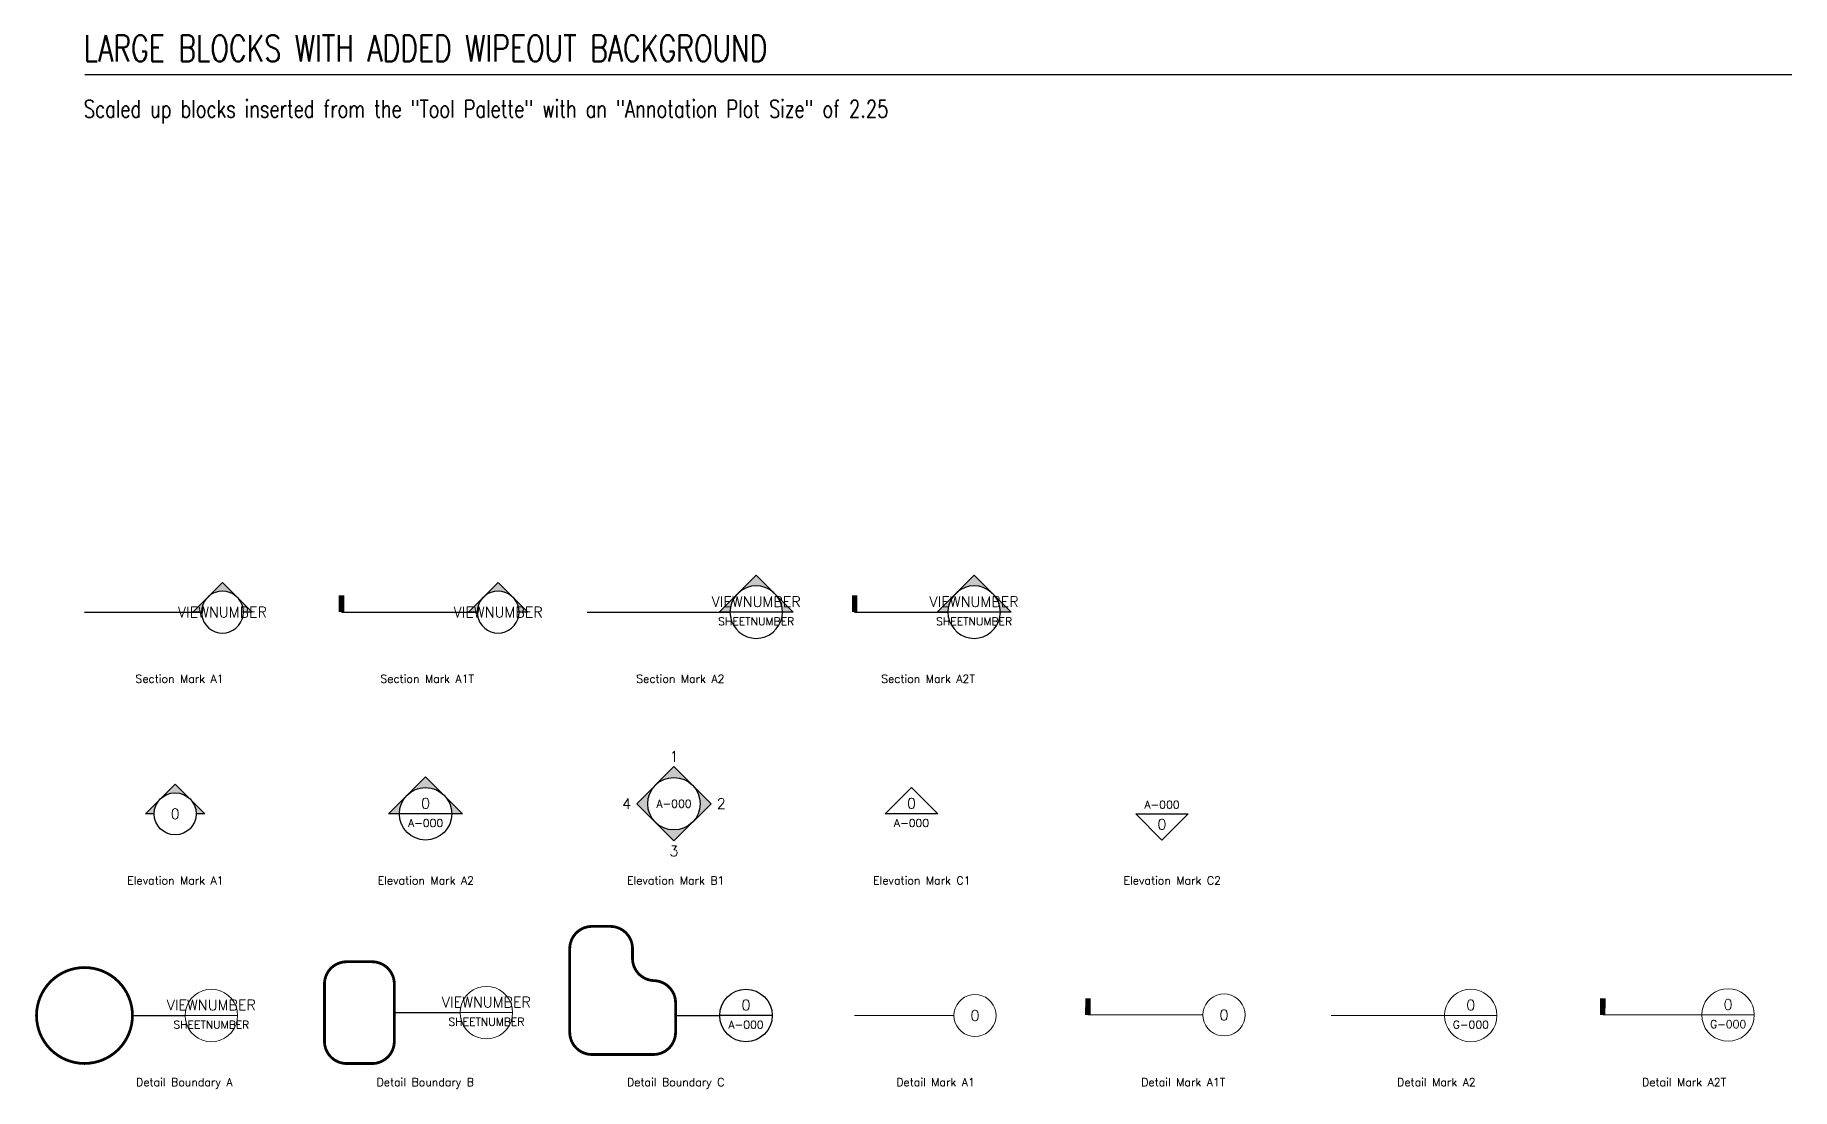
# Model space of a CAD drawing. Header units: millimetres. Extents: x -1452 to 102323, y -2095 to 85627.
# Drawn here: x 51223 to 101404, y -2095 to 28003 of the extents above; entities that cross this region are included whole.
import ezdxf
from ezdxf.enums import TextEntityAlignment as Align

# ---------------------------------------------------------------- set-up
doc = ezdxf.new("R2010")
doc.units = ezdxf.units.MM
doc.header["$LTSCALE"] = 0.5
doc.set_wipeout_variables(frame=1)
doc.linetypes.add('DASHED2', pattern=[9.525, 6.35, -3.175])
doc.layers.add('A060A', color=191, linetype='Continuous', lineweight=25)
doc.layers.add('Aec-Detail-Marks', color=150, linetype='Continuous', lineweight=18)
doc.styles.add('Arch-Dim', font='romans.shx', dxfattribs={"width": 0.75})
doc.styles.add('RomanS', font='romans.shx')
doc.dimstyles.new('Aec-Arch-M-100', dxfattribs={"dimscale": 100, "dimtxt": 2.5, "dimasz": 1.5, "dimexe": 1.5, "dimexo": 1.5, "dimgap": 0.8, "dimtad": 1, "dimdec": 0, "dimzin": 3, "dimdsep": 46, "dimtxsty": 'Arch-Dim', "dimblk": 'ARCHTICK', "dimcen": 2.5, "dimazin": 2, "dimtfac": 0.75, "dimtdec": 0, "dimtix": 1, "dimtmove": 2, "dimatfit": 2, "dimfxl": 1, "dimtolj": 1, "dimtzin": 0, "dimarcsym": 0})

# ---------------------------------------------------------------- blocks, each defined once
blk = doc.blocks.new('Anno_Elevation_A1_large')
at = {"color": 0, "linetype": 'ByBlock', "lineweight": -2}
blk.add_circle((0, 0), 2.67, dxfattribs=at)
at = {"color": 0, "linetype": 'ByBlock', "lineweight": -2, "style": 'RomanS'}
blk.add_attdef('NUMBER', text='', height=1.33, dxfattribs=at).set_placement((0, 0), align=Align.MIDDLE)
blk = doc.blocks.new('Anno_Arrow_A1_large')
at = {"linetype": 'ByBlock', "lineweight": -2}
h = blk.add_hatch(color=0, dxfattribs=at)
h.paths.add_polyline_path([(-1.89, 1.89), (-3.77, 0), (-2.67, 0, -0.198912)])
h.paths.add_polyline_path([(0, 3.77), (-1.89, 1.89, -0.414214), (1.89, 1.89)])
h.paths.add_polyline_path([(2.53, 1.24), (2.39, 1.17, -0.114349), (2.67, 0), (3.77, 0)])
h.paths.add_polyline_path([(1.89, 1.89, -0.082683), (2.39, 1.17), (2.53, 1.24)])
at = {"color": 0, "linetype": 'ByBlock', "lineweight": -2}
blk.add_lwpolyline([(-2.67, 0), (-3.77, 0), (0, 3.77), (3.77, 0), (2.67, 0)], dxfattribs=at)
blk = doc.blocks.new('Anno_Elevation_A2_large')
at = {"color": 0, "linetype": 'ByBlock', "lineweight": -2}
blk.add_line((3.33, 0), (-3.33, 0), dxfattribs=at)
blk.add_circle((0, 0), 3.33)
at = {"color": 0, "linetype": 'ByBlock', "lineweight": -2, "style": 'RomanS'}
blk.add_attdef('NUMBER', text='', height=1.33, dxfattribs=at).set_placement((0, 0.67), align=Align.CENTER)
blk.add_attdef('SHEET', text='', height=1, dxfattribs=at).set_placement((0, -0.67), align=Align.TOP_CENTER)
blk = doc.blocks.new('Anno_Arrow_A2_large')
at = {"linetype": 'ByBlock', "lineweight": -2}
h = blk.add_hatch(color=0, dxfattribs=at)
h.paths.add_polyline_path([(-2.36, 2.36), (-4.71, 0), (-3.33, 0, -0.198912)])
h.paths.add_polyline_path([(0, 4.71), (-2.36, 2.36, -0.414214), (2.36, 2.36)])
h.paths.add_polyline_path([(3.16, 1.55), (2.99, 1.47, -0.114349), (3.33, 0), (4.71, 0)])
h.paths.add_polyline_path([(2.36, 2.36, -0.082683), (2.99, 1.47), (3.16, 1.55)])
at = {"color": 0, "linetype": 'ByBlock', "lineweight": -2}
blk.add_lwpolyline([(-3.33, 0), (-4.71, 0), (0, 4.71), (4.71, 0), (3.33, 0)], dxfattribs=at)
blk = doc.blocks.new('Anno_Elevation_B1_large')
at = {"color": 0, "linetype": 'ByBlock', "lineweight": -2}
blk.add_lwpolyline([(-4.71, 0), (0, 4.71), (4.71, 0), (0, -4.71)], close=True, dxfattribs=at)
blk.add_circle((0, 0), 3.33, dxfattribs=at)
at = {"color": 0, "linetype": 'ByBlock', "lineweight": -2, "style": 'RomanS'}
blk.add_attdef('SHEET', text='', height=1, dxfattribs=at).set_placement((0, 0), align=Align.MIDDLE)
blk = doc.blocks.new('Anno_Arrow_1234_large')
at = {"linetype": 'ByBlock', "lineweight": -2}
blk.add_hatch(color=0, dxfattribs=at).paths.add_polyline_path([(0, 4.71), (-2.36, 2.36, -0.198912), (0, 3.33, -0.198912), (2.36, 2.36)])
at = {"color": 0, "linetype": 'ByBlock', "lineweight": -2, "style": 'RomanS'}
blk.add_attdef('NUMBER', text='', height=1.33, dxfattribs=at).set_placement((0, 6), align=Align.MIDDLE)
blk = doc.blocks.new('Anno_Elevation_C1_large')
at = {"color": 0, "linetype": 'ByBlock', "lineweight": -2}
blk.add_lwpolyline([(0, 0), (-3.33, 0), (0, 3.33), (3.33, 0), (0, 0)], close=True, dxfattribs=at)
at = {"color": 0, "linetype": 'ByBlock', "lineweight": -2, "style": 'RomanS'}
blk.add_attdef('NUMBER', text='', height=1.33, dxfattribs=at).set_placement((0, 0.67), align=Align.CENTER)
blk.add_attdef('SHEET', text='', height=1, dxfattribs=at).set_placement((0, -0.67), align=Align.TOP_CENTER)
blk = doc.blocks.new('Anno_Elevation_C2_large')
at = {"color": 0, "linetype": 'ByBlock', "lineweight": -2}
blk.add_lwpolyline([(0, 0), (-3.33, 0), (0, 3.33), (3.33, 0), (0, 0)], close=True, dxfattribs=at)
at = {"color": 0, "linetype": 'ByBlock', "lineweight": -2, "style": 'RomanS'}
blk.add_attdef('NUMBER', text='', height=1.33, rotation=180, dxfattribs=at).set_placement((0, 0.67), align=Align.TOP_CENTER)
blk.add_attdef('SHEET', text='', height=1, rotation=180, dxfattribs=at).set_placement((0, -0.67), align=Align.CENTER)
blk = doc.blocks.new('*U25')
at = {"layer": 'A060A'}
blk.add_lwpolyline([(0, 0, 1.5875, 1.5875, 0), (0, 4.7625, 0, 0, 0)], format="xyseb", dxfattribs=at)
blk = doc.blocks.new('*U26')
at = {"layer": 'A060A'}
blk.add_lwpolyline([(0, 0, 1.5875, 1.5875, 0), (0, 4.7625, 0, 0, 0)], format="xyseb", dxfattribs=at)
blk = doc.blocks.new('_ArchTick')
at = {"color": 0, "linetype": 'ByBlock', "const_width": 0.15}
blk.add_lwpolyline([(-0.5, -0.5), (0.5, 0.5)], dxfattribs=at)
blk = doc.blocks.new('Anno_Detail_A2_large')
at = {"color": 0, "linetype": 'ByBlock', "lineweight": -2}
blk.add_line((3.33, 0), (-3.33, 0), dxfattribs=at)
blk.add_circle((0, 0), 3.33, dxfattribs=at)
at = {"color": 0, "linetype": 'ByBlock', "lineweight": -2, "style": 'RomanS'}
blk.add_attdef('NUMBER', text='', height=1.33, dxfattribs=at).set_placement((0, 0.67), align=Align.CENTER)
blk.add_attdef('SHEET', text='', height=1, dxfattribs=at).set_placement((0, -0.67), align=Align.TOP_CENTER)
blk = doc.blocks.new('*U27')
at = {"layer": 'Aec-Detail-Marks'}
blk.add_lwpolyline([(0, 0, 1.59, 1.59, 0), (0.02, 4.76, 0, 0, 0)], format="xyseb", dxfattribs=at)
blk = doc.blocks.new('*U28')
at = {"layer": 'Aec-Detail-Marks'}
blk.add_lwpolyline([(0, 0, 1.59, 1.59, 0), (0.03, 4.76, 0, 0, 0)], format="xyseb", dxfattribs=at)
blk = doc.blocks.new('Anno_Detail_A1_large_wo')
at = {"color": 0, "linetype": 'ByBlock', "lineweight": -2}
blk.add_wipeout([(2.67, 0), (2.63, 0.46), (2.51, 0.91), (2.31, 1.33), (2.04, 1.71), (1.71, 2.04), (1.33, 2.31), (0.91, 2.51), (0.46, 2.63), (0, 2.67), (-0.46, 2.63), (-0.91, 2.51), (-1.33, 2.31), (-1.71, 2.04), (-2.04, 1.71), (-2.31, 1.33), (-2.51, 0.91), (-2.63, 0.46), (-2.67, 0), (-2.63, -0.46), (-2.51, -0.91), (-2.31, -1.33), (-2.04, -1.71), (-1.71, -2.04), (-1.33, -2.31), (-0.91, -2.51), (-0.46, -2.63), (0, -2.67), (0.46, -2.63), (0.91, -2.51), (1.33, -2.31), (1.71, -2.04), (2.04, -1.71), (2.31, -1.33), (2.51, -0.91), (2.63, -0.46)], dxfattribs=at)
blk.add_lwpolyline([(2.67, 0), (2.63, 0.46), (2.51, 0.91), (2.31, 1.33), (2.04, 1.71), (1.71, 2.04), (1.33, 2.31), (0.91, 2.51), (0.46, 2.63), (0, 2.67), (-0.46, 2.63), (-0.91, 2.51), (-1.33, 2.31), (-1.71, 2.04), (-2.04, 1.71), (-2.31, 1.33), (-2.51, 0.91), (-2.63, 0.46), (-2.67, 0), (-2.63, -0.46), (-2.51, -0.91), (-2.31, -1.33), (-2.04, -1.71), (-1.71, -2.04), (-1.33, -2.31), (-0.91, -2.51), (-0.46, -2.63), (0, -2.67), (0.46, -2.63), (0.91, -2.51), (1.33, -2.31), (1.71, -2.04), (2.04, -1.71), (2.31, -1.33), (2.51, -0.91), (2.63, -0.46)], close=True, dxfattribs=at)
at = {"color": 0, "linetype": 'ByBlock', "lineweight": -2, "style": 'RomanS'}
blk.add_attdef('NUMBER', text='', height=1.33, dxfattribs=at).set_placement((0, 0), align=Align.MIDDLE)
blk = doc.blocks.new('Anno_Detail_A2_large_wo')
at = {"color": 0, "linetype": 'ByBlock', "lineweight": -2}
blk.add_wipeout([(3.33, 0), (3.28, 0.58), (3.13, 1.14), (2.89, 1.67), (2.55, 2.14), (2.14, 2.55), (1.67, 2.89), (1.14, 3.13), (0.58, 3.28), (0, 3.33), (-0.58, 3.28), (-1.14, 3.13), (-1.67, 2.89), (-2.14, 2.55), (-2.55, 2.14), (-2.89, 1.67), (-3.13, 1.14), (-3.28, 0.58), (-3.33, 0), (-3.28, -0.58), (-3.13, -1.14), (-2.89, -1.67), (-2.55, -2.14), (-2.14, -2.55), (-1.67, -2.89), (-1.14, -3.13), (-0.58, -3.28), (0, -3.33), (0.58, -3.28), (1.14, -3.13), (1.67, -2.89), (2.14, -2.55), (2.55, -2.14), (2.89, -1.67), (3.13, -1.14), (3.28, -0.58)], dxfattribs=at)
blk.add_line((3.33, 0), (-3.33, 0), dxfattribs=at)
blk.add_lwpolyline([(3.33, 0), (3.28, 0.58), (3.13, 1.14), (2.89, 1.67), (2.55, 2.14), (2.14, 2.55), (1.67, 2.89), (1.14, 3.13), (0.58, 3.28), (0, 3.33), (-0.58, 3.28), (-1.14, 3.13), (-1.67, 2.89), (-2.14, 2.55), (-2.55, 2.14), (-2.89, 1.67), (-3.13, 1.14), (-3.28, 0.58), (-3.33, 0), (-3.28, -0.58), (-3.13, -1.14), (-2.89, -1.67), (-2.55, -2.14), (-2.14, -2.55), (-1.67, -2.89), (-1.14, -3.13), (-0.58, -3.28), (0, -3.33), (0.58, -3.28), (1.14, -3.13), (1.67, -2.89), (2.14, -2.55), (2.55, -2.14), (2.89, -1.67), (3.13, -1.14), (3.28, -0.58)], close=True, dxfattribs=at)
at = {"color": 0, "linetype": 'ByBlock', "lineweight": -2, "style": 'RomanS'}
blk.add_attdef('NUMBER', text='', height=1.33, dxfattribs=at).set_placement((0, 0.67), align=Align.CENTER)
blk.add_attdef('SHEET', text='', height=1, dxfattribs=at).set_placement((0, -0.67), align=Align.TOP_CENTER)
blk = doc.blocks.new('Anno_Section_A1_large_wo')
at = {"color": 0}
blk.add_wipeout([(2.67, 0), (2.63, 0.46), (2.51, 0.91), (2.31, 1.33), (2.04, 1.71), (1.71, 2.04), (1.33, 2.31), (0.91, 2.51), (0.46, 2.63), (0, 2.67), (-0.46, 2.63), (-0.91, 2.51), (-1.33, 2.31), (-1.71, 2.04), (-2.04, 1.71), (-2.31, 1.33), (-2.51, 0.91), (-2.63, 0.46), (-2.67, 0), (-2.63, -0.46), (-2.51, -0.91), (-2.31, -1.33), (-2.04, -1.71), (-1.71, -2.04), (-1.33, -2.31), (-0.91, -2.51), (-0.46, -2.63), (0, -2.67), (0.46, -2.63), (0.91, -2.51), (1.33, -2.31), (1.71, -2.04), (2.04, -1.71), (2.31, -1.33), (2.51, -0.91), (2.63, -0.46)], dxfattribs=at)
blk.add_lwpolyline([(2.67, 0), (2.63, 0.46), (2.51, 0.91), (2.31, 1.33), (2.04, 1.71), (1.71, 2.04), (1.33, 2.31), (0.91, 2.51), (0.46, 2.63), (0, 2.67), (-0.46, 2.63), (-0.91, 2.51), (-1.33, 2.31), (-1.71, 2.04), (-2.04, 1.71), (-2.31, 1.33), (-2.51, 0.91), (-2.63, 0.46), (-2.67, 0), (-2.63, -0.46), (-2.51, -0.91), (-2.31, -1.33), (-2.04, -1.71), (-1.71, -2.04), (-1.33, -2.31), (-0.91, -2.51), (-0.46, -2.63), (0, -2.67), (0.46, -2.63), (0.91, -2.51), (1.33, -2.31), (1.71, -2.04), (2.04, -1.71), (2.31, -1.33), (2.51, -0.91), (2.63, -0.46)], close=True, dxfattribs=at)
at = {"color": 0, "linetype": 'ByBlock', "lineweight": -2, "style": 'RomanS'}
blk.add_attdef('NUMBER', text='', height=1.33, dxfattribs=at).set_placement((0, 0), align=Align.MIDDLE)
blk = doc.blocks.new('*U98')
at = {"layer": 'A060A'}
blk.add_lwpolyline([(0, 0, 1.5875, 1.5875, 0), (0, 4.7625, 0, 0, 0)], format="xyseb", dxfattribs=at)
blk = doc.blocks.new('Anno_Section_A2_large_wo')
blk.add_wipeout([(3.33, 0), (3.28, 0.58), (3.13, 1.14), (2.89, 1.67), (2.55, 2.14), (2.14, 2.55), (1.67, 2.89), (1.14, 3.13), (0.58, 3.28), (0, 3.33), (-0.58, 3.28), (-1.14, 3.13), (-1.67, 2.89), (-2.14, 2.55), (-2.55, 2.14), (-2.89, 1.67), (-3.13, 1.14), (-3.28, 0.58), (-3.33, 0), (-3.28, -0.58), (-3.13, -1.14), (-2.89, -1.67), (-2.55, -2.14), (-2.14, -2.55), (-1.67, -2.89), (-1.14, -3.13), (-0.58, -3.28), (0, -3.33), (0.58, -3.28), (1.14, -3.13), (1.67, -2.89), (2.14, -2.55), (2.55, -2.14), (2.89, -1.67), (3.13, -1.14), (3.28, -0.58)])
at = {"color": 0, "linetype": 'ByBlock', "lineweight": -2}
blk.add_line((3.33, 0), (-3.33, 0), dxfattribs=at)
blk.add_lwpolyline([(3.33, 0), (3.28, 0.58), (3.13, 1.14), (2.89, 1.67), (2.55, 2.14), (2.14, 2.55), (1.67, 2.89), (1.14, 3.13), (0.58, 3.28), (0, 3.33), (-0.58, 3.28), (-1.14, 3.13), (-1.67, 2.89), (-2.14, 2.55), (-2.55, 2.14), (-2.89, 1.67), (-3.13, 1.14), (-3.28, 0.58), (-3.33, 0), (-3.28, -0.58), (-3.13, -1.14), (-2.89, -1.67), (-2.55, -2.14), (-2.14, -2.55), (-1.67, -2.89), (-1.14, -3.13), (-0.58, -3.28), (0, -3.33), (0.58, -3.28), (1.14, -3.13), (1.67, -2.89), (2.14, -2.55), (2.55, -2.14), (2.89, -1.67), (3.13, -1.14), (3.28, -0.58)], close=True)
at = {"color": 0, "linetype": 'ByBlock', "lineweight": -2, "style": 'RomanS'}
blk.add_attdef('NUMBER', text='', height=1.33, dxfattribs=at).set_placement((0, 0.67), align=Align.CENTER)
blk.add_attdef('SHEET', text='', height=1, dxfattribs=at).set_placement((0, -0.67), align=Align.TOP_CENTER)
blk = doc.blocks.new('*U99')
at = {"layer": 'A060A'}
blk.add_lwpolyline([(0, 0, 1.5875, 1.5875, 0), (0, 4.7625, 0, 0, 0)], format="xyseb", dxfattribs=at)

msp = doc.modelspace()

# ---------------------------------------------------------------- linework, layer by layer
msp.add_lwpolyline([(52644, 26883), (101404, 26883)])
at = {"linetype": 'DASHED2', "const_width": 79.4, "flags": 128}
msp.add_lwpolyline([(66495, 1910, -0.414214), (67130, 2545), (67652, 2545, -0.414214), (68287, 1910), (68287, 1631, 0.414214), (68922, 996), (68883, 996, -0.414214), (69518, 361), (69518, -479, -0.414214), (68883, -1114), (67130, -1114, -0.414214), (66495, -479)], format="xyb", close=True, dxfattribs=at)
at = {"layer": 'Aec-Detail-Marks'}
for p, q in [((81296, 16), (84584, 16)), ((96000, 16), (98832, 16))]:
    msp.add_line(p, q, dxfattribs=at)
at = {"layer": 'Aec-Detail-Marks', "linetype": 'DASHED2', "const_width": 79.4, "flags": 128}
for points in [[(59488, 900, -0.414214), (60123, 1535), (60848, 1535, -0.414214), (61483, 900), (61483, -737, -0.414214), (60848, -1372), (60123, -1372, -0.414214), (59488, -737)], [(54003, 0, 1), (51263, 0, 1)]]:
    msp.add_lwpolyline(points, format="xyb", close=True, dxfattribs=at)

# ---------------------------------------------------------------- block references
for name, p, xscale, yscale, zscale in [('*U25', (59977, 11522), 100, 100, 100), ('*U26', (74633, 11522), 100, 100, 100), ('Anno_Arrow_A1_large', (55223, 5761), 225, 225, 225), ('Anno_Arrow_A2_large', (62376, 5761), 225, 225, 225), ('*U27', (81296, 16), 100, 100, 100), ('*U28', (96000, 16), 100, 100, 100)]:
    msp.add_blockref(name, p, dxfattribs=dict(xscale=xscale, yscale=yscale, zscale=zscale))
ref = msp.add_blockref('Anno_Arrow_1234_large', (69471, 6049), dxfattribs=dict(xscale=225, yscale=225, zscale=225))
ref.add_attrib('NUMBER', '1', dxfattribs={"color": 0, "linetype": 'ByBlock', "lineweight": -2, "height": 300, "style": 'Arch-Dim'}).set_placement((69471, 7399), align=Align.MIDDLE)
ref = msp.add_blockref('Anno_Elevation_B1_large', (69471, 6049), dxfattribs=dict(xscale=225, yscale=225, zscale=225))
ref.add_attrib('SHEET', 'A-000', dxfattribs={"color": 0, "linetype": 'ByBlock', "lineweight": -2, "height": 225, "style": 'Arch-Dim'}).set_placement((69471, 6049), align=Align.MIDDLE)
ref = msp.add_blockref('Anno_Arrow_1234_large', (69471, 6049), dxfattribs=dict(xscale=225, yscale=225, zscale=225, rotation=90))
ref.add_attrib('NUMBER', '4', dxfattribs={"color": 0, "linetype": 'ByBlock', "lineweight": -2, "height": 300, "style": 'Arch-Dim'}).set_placement((68121, 6049), align=Align.MIDDLE)
ref = msp.add_blockref('Anno_Arrow_1234_large', (69471, 6049), dxfattribs=dict(xscale=225, yscale=225, zscale=225, rotation=270))
ref.add_attrib('NUMBER', '2', dxfattribs={"color": 0, "linetype": 'ByBlock', "lineweight": -2, "height": 300, "style": 'Arch-Dim'}).set_placement((70821, 6049), align=Align.MIDDLE)
ref = msp.add_blockref('Anno_Elevation_A1_large', (55223, 5761), dxfattribs=dict(xscale=225, yscale=225, zscale=225))
ref.add_attrib('NUMBER', '0', dxfattribs={"color": 0, "linetype": 'ByBlock', "lineweight": -2, "height": 300, "style": 'Arch-Dim'}).set_placement((55223, 5761), align=Align.MIDDLE)
ref = msp.add_blockref('Anno_Elevation_A2_large', (62376, 5761), dxfattribs=dict(xscale=225, yscale=225, zscale=225))
ref.add_attrib('SHEET', 'A-000', dxfattribs={"color": 0, "linetype": 'ByBlock', "lineweight": -2, "height": 225, "style": 'Arch-Dim'}).set_placement((62376, 5611), align=Align.TOP_CENTER)
ref.add_attrib('NUMBER', '0', dxfattribs={"color": 0, "linetype": 'ByBlock', "lineweight": -2, "height": 300, "style": 'Arch-Dim'}).set_placement((62376, 5911), align=Align.CENTER)
ref = msp.add_blockref('Anno_Elevation_C1_large', (76257, 5761), dxfattribs=dict(xscale=225, yscale=225, zscale=225))
ref.add_attrib('NUMBER', '0', dxfattribs={"color": 0, "linetype": 'ByBlock', "lineweight": -2, "height": 300, "style": 'Arch-Dim'}).set_placement((76257, 5911), align=Align.CENTER)
ref.add_attrib('SHEET', 'A-000', dxfattribs={"color": 0, "linetype": 'ByBlock', "lineweight": -2, "height": 225, "style": 'Arch-Dim'}).set_placement((76257, 5611), align=Align.TOP_CENTER)
ref = msp.add_blockref('Anno_Elevation_C2_large', (83411, 5761), dxfattribs=dict(xscale=225, yscale=225, zscale=225, rotation=180))
ref.add_attrib('SHEET', 'A-000', dxfattribs={"color": 0, "linetype": 'ByBlock', "lineweight": -2, "height": 225, "style": 'Arch-Dim'}).set_placement((83411, 5911), align=Align.CENTER)
ref.add_attrib('NUMBER', '0', dxfattribs={"color": 0, "linetype": 'ByBlock', "lineweight": -2, "height": 300, "style": 'Arch-Dim'}).set_placement((83411, 5611), align=Align.TOP_CENTER)
ref = msp.add_blockref('Anno_Arrow_1234_large', (69471, 6049), dxfattribs=dict(xscale=225, yscale=225, zscale=225, rotation=180))
ref.add_attrib('NUMBER', '3', dxfattribs={"color": 0, "linetype": 'ByBlock', "lineweight": -2, "height": 300, "style": 'Arch-Dim'}).set_placement((69471, 4699), align=Align.MIDDLE)
ref = msp.add_blockref('Anno_Detail_A2_large', (71529, 0), dxfattribs=dict(xscale=225, yscale=225, zscale=225))
ref.add_attrib('NUMBER', '0', dxfattribs={"color": 0, "linetype": 'ByBlock', "lineweight": -2, "height": 300, "style": 'Arch-Dim'}).set_placement((71529, 150), align=Align.CENTER)
ref.add_attrib('SHEET', 'A-000', dxfattribs={"color": 0, "linetype": 'ByBlock', "lineweight": -2, "height": 225, "style": 'Arch-Dim'}).set_placement((71529, -150), align=Align.TOP_CENTER)
at = {"layer": 'A060A'}
ref = msp.add_blockref('Anno_Section_A1_large_wo', (56574, 11522), dxfattribs=dict(at, xscale=225, yscale=225, zscale=225))
ref.add_attrib('NUMBER', 'VIEWNUMBER', dxfattribs={"layer": '0', "color": 0, "linetype": 'ByBlock', "lineweight": -2, "height": 300, "style": 'Arch-Dim'}).set_placement((56574, 11522), align=Align.MIDDLE)
at = {"layer": 'A060A', "xscale": 100, "yscale": 100, "zscale": 100}
for name, p in [('*U98', (59977, 11522)), ('*U99', (74633, 11522))]:
    msp.add_blockref(name, p, dxfattribs=at)
at = {"layer": 'A060A'}
ref = msp.add_blockref('Anno_Section_A1_large_wo', (64449, 11522), dxfattribs=dict(at, xscale=225, yscale=225, zscale=225))
ref.add_attrib('NUMBER', 'VIEWNUMBER', dxfattribs={"layer": '0', "color": 0, "linetype": 'ByBlock', "lineweight": -2, "height": 300, "style": 'Arch-Dim'}).set_placement((64449, 11522), align=Align.MIDDLE)
ref = msp.add_blockref('Anno_Section_A2_large_wo', (71820, 11522), dxfattribs=dict(at, xscale=225, yscale=225, zscale=225))
ref.add_attrib('SHEET', 'SHEETNUMBER', dxfattribs={"layer": '0', "color": 0, "linetype": 'ByBlock', "lineweight": -2, "height": 225, "style": 'Arch-Dim'}).set_placement((71820, 11372), align=Align.TOP_CENTER)
ref.add_attrib('NUMBER', 'VIEWNUMBER', dxfattribs={"layer": '0', "color": 0, "linetype": 'ByBlock', "lineweight": -2, "height": 300, "style": 'Arch-Dim'}).set_placement((71820, 11672), align=Align.CENTER)
ref = msp.add_blockref('Anno_Section_A2_large_wo', (78045, 11522), dxfattribs=dict(at, xscale=225, yscale=225, zscale=225))
ref.add_attrib('SHEET', 'SHEETNUMBER', dxfattribs={"layer": '0', "color": 0, "linetype": 'ByBlock', "lineweight": -2, "height": 225, "style": 'Arch-Dim'}).set_placement((78045, 11372), align=Align.TOP_CENTER)
ref.add_attrib('NUMBER', 'VIEWNUMBER', dxfattribs={"layer": '0', "color": 0, "linetype": 'ByBlock', "lineweight": -2, "height": 300, "style": 'Arch-Dim'}).set_placement((78045, 11672), align=Align.CENTER)
at = {"layer": 'Aec-Detail-Marks'}
ref = msp.add_blockref('Anno_Detail_A1_large_wo', (78070, 0), dxfattribs=dict(at, xscale=225, yscale=225, zscale=225))
ref.add_attrib('NUMBER', '0', dxfattribs={"layer": '0', "color": 0, "linetype": 'ByBlock', "lineweight": -2, "height": 300, "style": 'Arch-Dim'}).set_placement((78070, 0), align=Align.MIDDLE)
ref = msp.add_blockref('Anno_Detail_A2_large_wo', (92232, 0), dxfattribs=dict(at, xscale=225, yscale=225, zscale=225))
ref.add_attrib('NUMBER', '0', dxfattribs={"layer": '0', "color": 0, "linetype": 'ByBlock', "lineweight": -2, "height": 300, "style": 'Arch-Dim'}).set_placement((92232, 150), align=Align.CENTER)
ref.add_attrib('SHEET', 'G-000', dxfattribs={"layer": '0', "color": 0, "linetype": 'ByBlock', "lineweight": -2, "height": 225, "style": 'Arch-Dim'}).set_placement((92232, -150), align=Align.TOP_CENTER)

# ---------------------------------------------------------------- texts
at = {"style": 'RomanS'}
for s, p in [('Section Mark A1', (56607, 9503)), ('Section Mark A1T', (63760, 9503)), ('Section Mark A2', (70913, 9503)), ('Section Mark A2T', (78066, 9503)), ('Elevation Mark A1', (56607, 3742)), ('Elevation Mark A2', (63760, 3742)), ('Elevation Mark B1', (70913, 3742)), ('Elevation Mark C1', (77942, 3742)), ('Elevation Mark C2', (85096, 3742)), ('Detail Boundary A', (56861, -2019)), ('Detail Boundary B', (63760, -2019)), ('Detail Boundary C', (70913, -2019)), ('Detail Mark A1', (78066, -2019)), ('Detail Mark A1T', (85220, -2019)), ('Detail Mark A2', (92373, -2019)), ('Detail Mark A2T', (99526, -2019))]:
    msp.add_text(s, height=228.6, dxfattribs=at).set_placement(p, align=Align.RIGHT)
at = {"attachment_point": 1, "style": 'Arch-Dim'}
for s, insert, char_height, width in [('LARGE BLOCKS WITH ADDED WIPEOUT BACKGROUND', (52614, 28003), 750, 40407.83), ('Scaled up blocks inserted from the "Tool Palette" with an "Annotation Plot Size" of 2.25', (52614, 26146), 500, 48782.97)]:
    msp.add_mtext(s, dxfattribs=dict(at, insert=insert, char_height=char_height, width=width))

# ---------------------------------------------------------------- leaders
at = {"has_arrowhead": 0}
msp.add_leader([(69518, 0), (70779, 0)], dimstyle='Aec-Arch-M-100', dxfattribs=at)
at = {"layer": 'Aec-Detail-Marks', "has_arrowhead": 0}
for points in [[(54003, 0), (55507, 0)], [(61483, 82), (63364, 82)]]:
    msp.add_leader(points, dimstyle='Aec-Arch-M-100', dxfattribs=at)

# ---------------------------------------------------------------- next in the draw order: linework, layer by layer
at = {"layer": 'A060A'}
for points in [[(52633, 11522), (55974, 11522)], [(59977, 11522), (63849, 11522)], [(66995, 11522), (71070, 11522)], [(74633, 11522), (77295, 11522)]]:
    msp.add_lwpolyline(points, dxfattribs=at)
at = {"layer": 'Aec-Detail-Marks'}
for points in [[(74633, 0), (77470, 0)], [(88240, 0), (91482, 0)]]:
    msp.add_lwpolyline(points, dxfattribs=at)

# ---------------------------------------------------------------- next in the draw order: block references
at = {"layer": 'A060A', "xscale": 225, "yscale": 225, "zscale": 225}
for name, p in [('Anno_Arrow_A2_large', (71820, 11522)), ('Anno_Arrow_A2_large', (78045, 11522)), ('Anno_Arrow_A1_large', (56574, 11522)), ('Anno_Arrow_A1_large', (64449, 11522))]:
    msp.add_blockref(name, p, dxfattribs=at)
at = {"layer": 'Aec-Detail-Marks'}
ref = msp.add_blockref('Anno_Detail_A2_large_wo', (56257, 0), dxfattribs=dict(at, xscale=225, yscale=225, zscale=225))
ref.add_attrib('NUMBER', 'VIEWNUMBER', dxfattribs={"layer": '0', "color": 0, "linetype": 'ByBlock', "lineweight": -2, "height": 300, "style": 'Arch-Dim'}).set_placement((56257, 150), align=Align.CENTER)
ref.add_attrib('SHEET', 'SHEETNUMBER', dxfattribs={"layer": '0', "color": 0, "linetype": 'ByBlock', "lineweight": -2, "height": 225, "style": 'Arch-Dim'}).set_placement((56257, -150), align=Align.TOP_CENTER)
ref = msp.add_blockref('Anno_Detail_A2_large_wo', (64114, 82), dxfattribs=dict(at, xscale=225, yscale=225, zscale=225))
ref.add_attrib('NUMBER', 'VIEWNUMBER', dxfattribs={"layer": '0', "color": 0, "linetype": 'ByBlock', "lineweight": -2, "height": 300, "style": 'Arch-Dim'}).set_placement((64114, 232), align=Align.CENTER)
ref.add_attrib('SHEET', 'SHEETNUMBER', dxfattribs={"layer": '0', "color": 0, "linetype": 'ByBlock', "lineweight": -2, "height": 225, "style": 'Arch-Dim'}).set_placement((64114, -68), align=Align.TOP_CENTER)
ref = msp.add_blockref('Anno_Detail_A1_large_wo', (85184, 16), dxfattribs=dict(at, xscale=225, yscale=225, zscale=225))
ref.add_attrib('NUMBER', '0', dxfattribs={"layer": '0', "color": 0, "linetype": 'ByBlock', "lineweight": -2, "height": 300, "style": 'Arch-Dim'}).set_placement((85184, 16), align=Align.MIDDLE)
ref = msp.add_blockref('Anno_Detail_A2_large_wo', (99582, 16), dxfattribs=dict(at, xscale=225, yscale=225, zscale=225))
ref.add_attrib('NUMBER', '0', dxfattribs={"layer": '0', "color": 0, "linetype": 'ByBlock', "lineweight": -2, "height": 300, "style": 'Arch-Dim'}).set_placement((99582, 166), align=Align.CENTER)
ref.add_attrib('SHEET', 'G-000', dxfattribs={"layer": '0', "color": 0, "linetype": 'ByBlock', "lineweight": -2, "height": 225, "style": 'Arch-Dim'}).set_placement((99582, -134), align=Align.TOP_CENTER)

doc.saveas('drawing.dxf')
